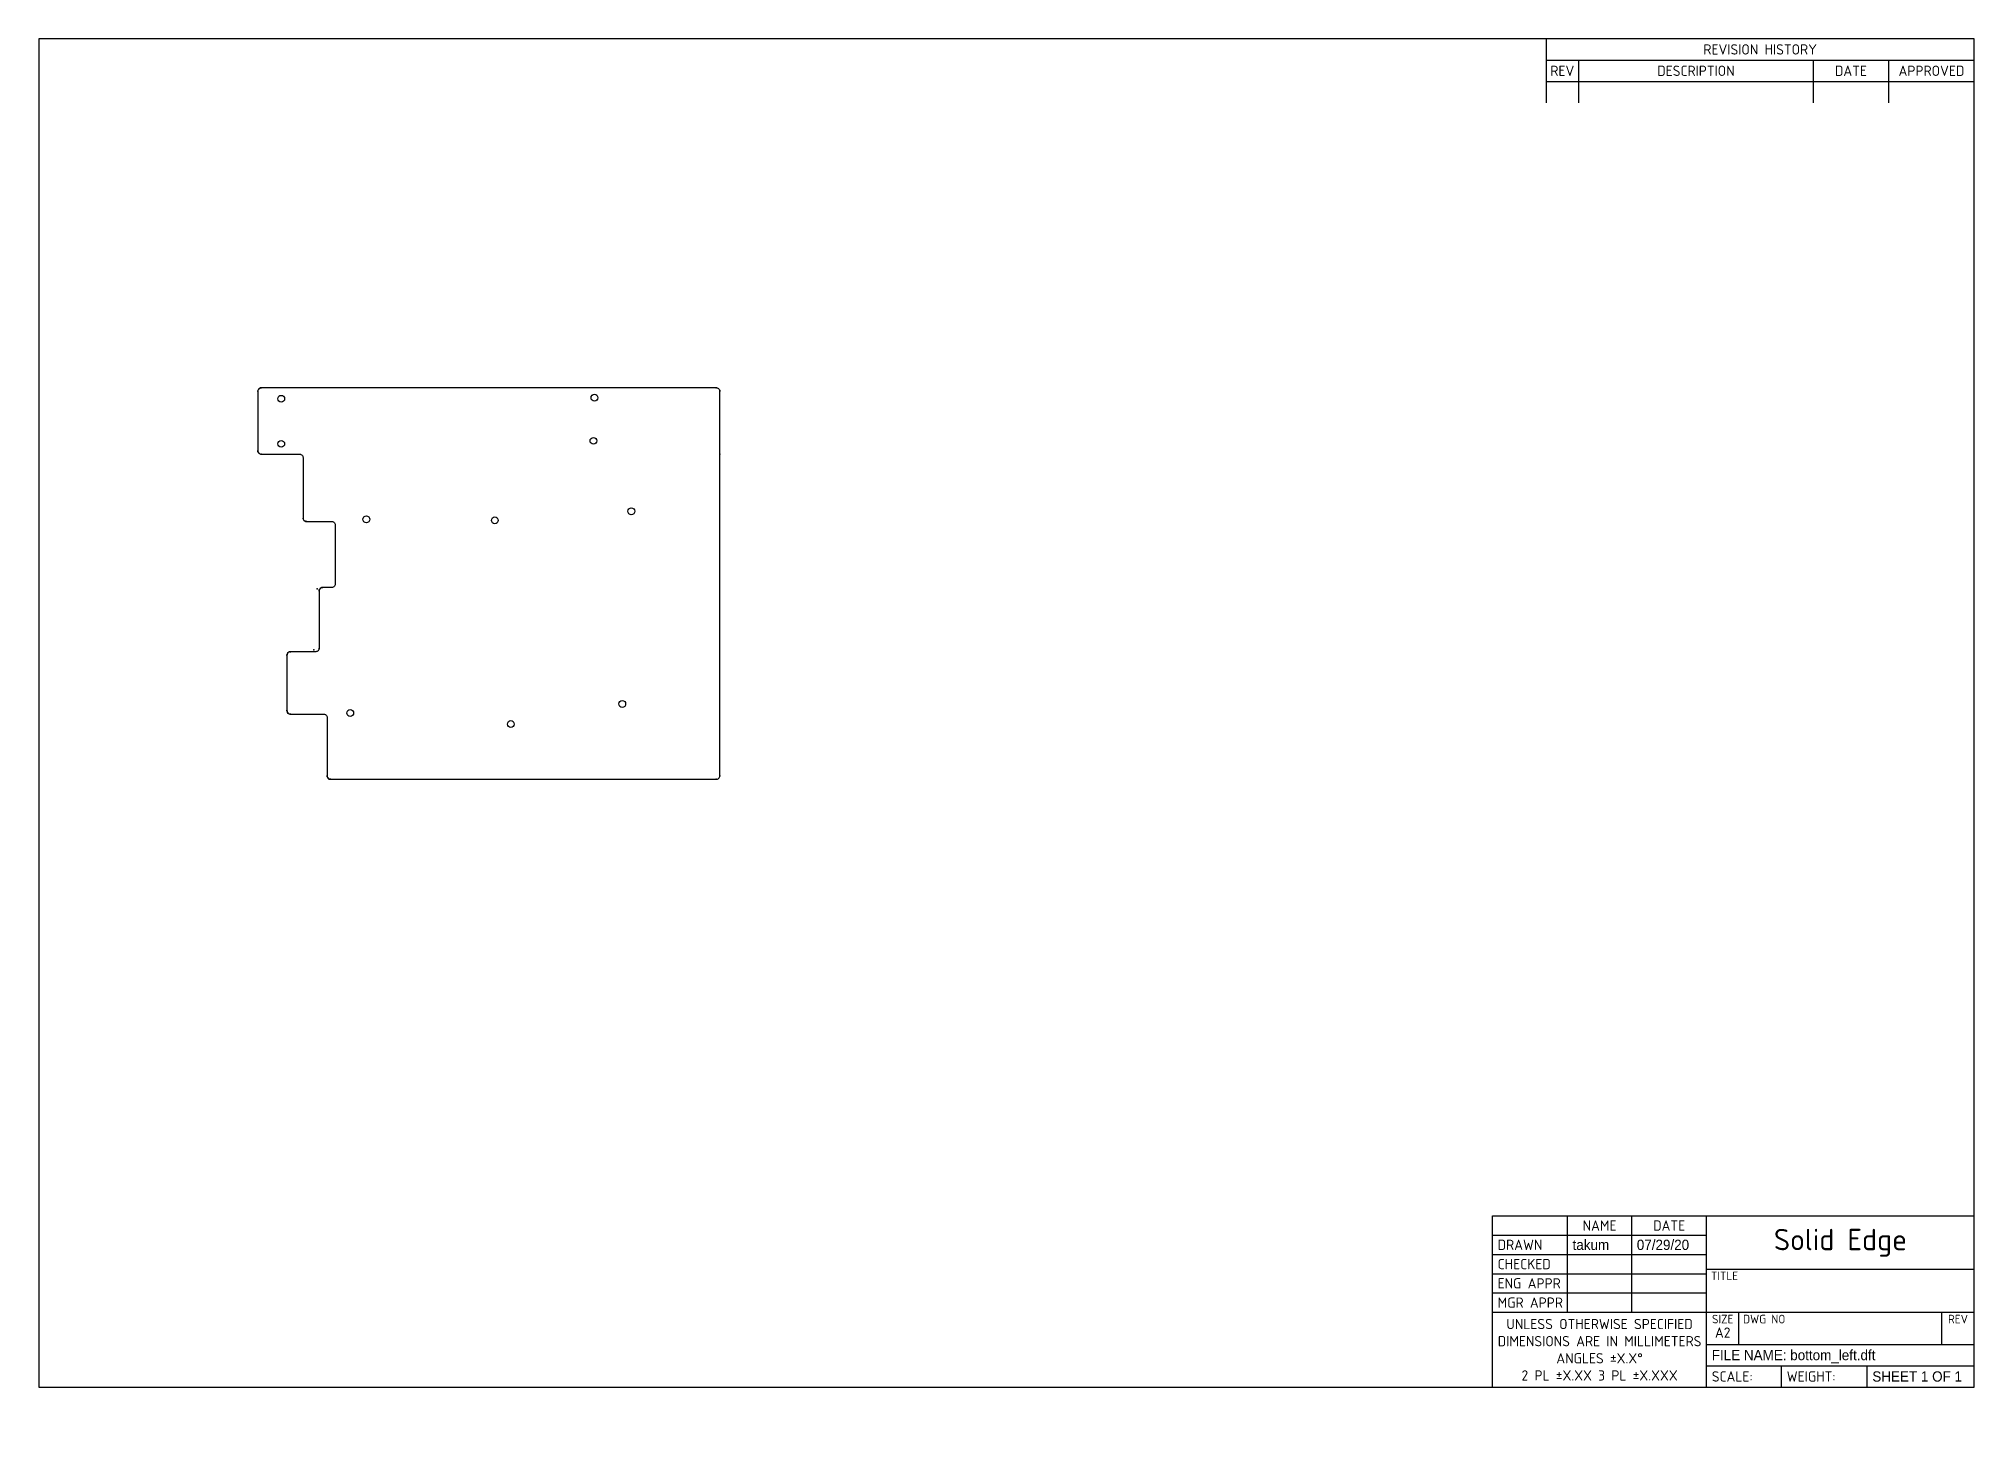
# Model space of a CAD drawing. Header units: millimetres. Extents: x 10 to 584, y -5 to 410.
import ezdxf
from ezdxf.entities.mleader import LeaderData, LeaderLine
from ezdxf.math import Vec2, Vec3

# ---------------------------------------------------------------- set-up
doc = ezdxf.new("R2010")
doc.units = ezdxf.units.MM
doc.layers.add('BLACK', color=7, linetype='Continuous')
doc.layers.add('Default', color=7, linetype='Continuous')

# ---------------------------------------------------------------- blocks, each defined once
blk = doc.blocks.new('SE1')
at = {"layer": 'BLACK', "color": 7, "linetype": 'Continuous'}
for p, q in [((75.01, 305.63), (74.98, 305.43)), ((74.98, 305.43), (74.98, 305.43)), ((74.98, 305.43), (74.98, 305.43)), ((74.98, 305.43), (74.98, 305.42)), ((74.98, 305.42), (74.98, 297.47)), ((75.06, 305.82), (75.01, 305.63)), ((75.01, 305.63), (75.01, 305.63)), ((75.01, 305.63), (75.01, 305.63)), ((75.01, 305.63), (75.01, 305.63)), ((75.07, 305.82), (75.06, 305.82)), ((75.06, 305.82), (75.06, 305.82)), ((75.16, 305.99), (75.07, 305.82)), ((75.07, 305.82), (75.07, 305.82)), ((75.29, 306.15), (75.16, 306)), ((75.16, 306), (75.16, 306)), ((75.16, 306), (75.16, 305.99)), ((75.16, 305.99), (75.16, 305.99)), ((75.44, 306.27), (75.29, 306.15)), ((75.29, 306.15), (75.29, 306.15)), ((75.29, 306.15), (75.29, 306.15)), ((75.29, 306.15), (75.29, 306.15)), ((75.62, 306.37), (75.44, 306.28)), ((75.44, 306.28), (75.44, 306.28)), ((75.44, 306.28), (75.44, 306.27)), ((75.81, 306.43), (75.62, 306.37)), ((75.62, 306.37), (75.62, 306.37)), ((75.62, 306.37), (75.62, 306.37)), ((75.62, 306.37), (75.62, 306.37)), ((76.01, 306.45), (75.81, 306.43)), ((75.81, 306.43), (75.81, 306.43)), ((75.81, 306.43), (75.81, 306.43)), ((210.93, 306.45), (76.01, 306.45)), ((76.01, 306.45), (76.01, 306.45)), ((210.94, 306.45), (210.93, 306.45)), ((211.14, 306.43), (210.94, 306.45)), ((210.94, 306.45), (210.94, 306.45)), ((210.94, 306.45), (210.94, 306.45)), ((210.94, 306.45), (210.94, 306.45)), ((211.33, 306.37), (211.14, 306.43)), ((211.14, 306.43), (211.14, 306.43)), ((211.14, 306.43), (211.14, 306.43)), ((211.14, 306.43), (211.14, 306.43)), ((211.5, 306.27), (211.33, 306.37)), ((211.33, 306.37), (211.33, 306.37)), ((211.33, 306.37), (211.33, 306.37)), ((211.33, 306.37), (211.33, 306.37)), ((211.51, 306.27), (211.5, 306.27)), ((211.66, 306.15), (211.51, 306.27)), ((211.51, 306.27), (211.51, 306.27)), ((211.51, 306.27), (211.51, 306.27)), ((211.66, 306.14), (211.66, 306.15)), ((211.78, 305.99), (211.66, 306.14)), ((211.66, 306.14), (211.66, 306.14)), ((211.66, 306.14), (211.66, 306.14)), ((211.79, 305.99), (211.78, 305.99)), ((211.88, 305.81), (211.79, 305.99)), ((211.79, 305.99), (211.79, 305.99)), ((211.79, 305.99), (211.79, 305.99)), ((211.94, 305.62), (211.88, 305.81)), ((211.88, 305.81), (211.88, 305.81)), ((211.88, 305.81), (211.88, 305.81)), ((211.88, 305.81), (211.88, 305.81)), ((211.96, 305.42), (211.94, 305.62)), ((211.94, 305.62), (211.94, 305.62)), ((211.94, 305.62), (211.94, 305.62)), ((211.96, 191.33), (211.96, 305.42)), ((211.96, 305.42), (211.96, 305.42)), ((74.98, 297.47), (74.98, 287.78)), ((74.98, 287.78), (74.98, 287.78)), ((74.98, 287.78), (74.98, 287.77)), ((74.98, 287.77), (75, 287.58)), ((75, 287.58), (75, 287.58)), ((75, 287.58), (75, 287.58)), ((75, 287.58), (75.06, 287.39)), ((75.06, 287.39), (75.06, 287.39)), ((75.06, 287.39), (75.06, 287.39)), ((75.06, 287.39), (75.06, 287.38)), ((75.06, 287.38), (75.15, 287.21)), ((75.15, 287.21), (75.16, 287.21)), ((75.16, 287.21), (75.16, 287.21)), ((75.16, 287.21), (75.28, 287.06)), ((75.28, 287.06), (75.28, 287.06)), ((75.28, 287.06), (75.28, 287.05)), ((75.28, 287.05), (75.28, 287.05)), ((75.28, 287.05), (75.43, 286.93)), ((75.43, 286.93), (75.43, 286.93)), ((75.43, 286.93), (75.44, 286.93)), ((75.44, 286.93), (75.44, 286.93)), ((75.44, 286.93), (75.61, 286.83)), ((75.61, 286.83), (75.61, 286.83)), ((75.61, 286.83), (75.61, 286.83)), ((75.61, 286.83), (75.61, 286.83)), ((75.61, 286.83), (75.8, 286.77)), ((75.8, 286.77), (75.8, 286.77)), ((75.8, 286.77), (75.8, 286.77)), ((75.8, 286.77), (75.81, 286.77)), ((75.81, 286.77), (76, 286.75)), ((76, 286.75), (76, 286.75)), ((76, 286.75), (76, 286.75)), ((76, 286.75), (76, 286.75)), ((76, 286.75), (76.01, 286.75)), ((76.01, 286.75), (87.4, 286.75)), ((87.4, 286.75), (87.41, 286.75)), ((87.41, 286.75), (87.6, 286.73)), ((87.6, 286.73), (87.78, 286.68)), ((87.78, 286.68), (87.95, 286.58)), ((87.95, 286.58), (88.1, 286.46)), ((88.1, 286.46), (88.22, 286.32)), ((88.22, 286.32), (88.31, 286.15)), ((88.31, 286.15), (88.36, 285.97)), ((88.36, 285.97), (88.38, 285.78)), ((88.38, 285.78), (88.38, 267.83)), ((88.38, 267.83), (88.38, 267.83)), ((88.38, 267.83), (88.38, 267.83)), ((88.38, 267.83), (88.4, 267.64)), ((88.4, 267.64), (88.4, 267.63)), ((88.4, 267.63), (88.4, 267.63)), ((88.4, 267.63), (88.46, 267.45)), ((88.46, 267.45), (88.46, 267.44)), ((88.46, 267.44), (88.46, 267.44)), ((88.46, 267.44), (88.46, 267.44)), ((88.46, 267.44), (88.55, 267.27)), ((88.55, 267.27), (88.55, 267.27)), ((88.55, 267.27), (88.55, 267.27)), ((88.55, 267.27), (88.55, 267.26)), ((88.55, 267.26), (88.67, 267.11)), ((88.67, 267.11), (88.68, 267.11)), ((88.68, 267.11), (88.68, 267.11)), ((88.68, 267.11), (88.68, 267.11)), ((88.68, 267.11), (88.83, 266.99)), ((88.83, 266.99), (88.83, 266.98)), ((88.83, 266.98), (88.83, 266.98)), ((88.83, 266.98), (88.83, 266.98)), ((88.83, 266.98), (89, 266.89)), ((89, 266.89), (89.01, 266.89)), ((89.01, 266.89), (89.01, 266.89)), ((89.01, 266.89), (89.2, 266.83)), ((89.2, 266.83), (89.2, 266.83)), ((89.2, 266.83), (89.2, 266.83)), ((89.2, 266.83), (89.39, 266.81)), ((89.39, 266.81), (89.4, 266.81)), ((89.4, 266.81), (89.4, 266.81)), ((89.4, 266.81), (89.4, 266.81)), ((89.4, 266.81), (96.93, 266.81)), ((96.93, 266.81), (96.93, 266.81)), ((96.93, 266.81), (97.13, 266.79)), ((97.13, 266.79), (97.31, 266.73)), ((97.31, 266.73), (97.47, 266.64)), ((97.47, 266.64), (97.62, 266.52)), ((97.62, 266.52), (97.74, 266.37)), ((97.74, 266.37), (97.83, 266.2)), ((97.83, 266.2), (97.89, 266.02)), ((97.89, 266.02), (97.9, 265.83)), ((97.9, 265.83), (97.9, 248.19)), ((93.44, 246.91), (93.32, 246.76)), ((93.45, 246.92), (93.44, 246.92)), ((93.44, 246.92), (93.44, 246.91)), ((93.6, 247.04), (93.45, 246.92)), ((93.45, 246.92), (93.45, 246.92)), ((93.77, 247.13), (93.6, 247.04)), ((93.6, 247.04), (93.6, 247.04)), ((93.6, 247.04), (93.6, 247.04)), ((93.78, 247.14), (93.77, 247.13)), ((93.96, 247.19), (93.78, 247.14)), ((93.78, 247.14), (93.78, 247.14)), ((93.78, 247.14), (93.78, 247.14)), ((93.97, 247.19), (93.96, 247.19)), ((94.16, 247.21), (93.97, 247.19)), ((93.97, 247.19), (93.97, 247.19)), ((94.17, 247.21), (94.16, 247.21)), ((96.93, 247.21), (94.17, 247.21)), ((97.12, 247.23), (96.93, 247.21)), ((97.3, 247.29), (97.12, 247.23)), ((97.47, 247.38), (97.3, 247.29)), ((97.62, 247.5), (97.47, 247.38)), ((97.74, 247.64), (97.62, 247.5)), ((97.83, 247.81), (97.74, 247.64)), ((97.88, 247.99), (97.83, 247.81)), ((97.9, 248.18), (97.88, 247.99)), ((97.9, 248.19), (97.9, 248.18)), ((92.6, 246.78), (92.6, 246.79)), ((93.16, 246.39), (93.14, 246.2)), ((93.14, 246.2), (93.14, 246.2)), ((93.14, 246.2), (93.14, 246.2)), ((93.14, 246.2), (93.14, 246.19)), ((93.14, 246.19), (93.14, 236.15)), ((93.22, 246.58), (93.16, 246.4)), ((93.16, 246.4), (93.16, 246.39)), ((93.16, 246.39), (93.16, 246.39)), ((93.32, 246.76), (93.22, 246.59)), ((93.22, 246.59), (93.22, 246.58)), ((93.22, 246.58), (93.22, 246.58)), ((93.32, 246.76), (93.32, 246.76)), ((93.32, 246.76), (93.32, 246.76)), ((93.32, 246.76), (93.32, 246.76)), ((93.14, 236.15), (93.14, 229.14)), ((83.64, 227.34), (83.62, 227.15)), ((83.62, 227.15), (83.62, 227.15)), ((83.62, 227.15), (83.62, 227.14)), ((83.62, 227.14), (83.62, 227.14)), ((83.62, 227.14), (83.62, 210.68)), ((83.7, 227.53), (83.64, 227.35)), ((83.64, 227.35), (83.64, 227.34)), ((83.64, 227.34), (83.64, 227.34)), ((83.79, 227.71), (83.7, 227.54)), ((83.7, 227.54), (83.7, 227.54)), ((83.7, 227.54), (83.7, 227.53)), ((83.7, 227.53), (83.7, 227.53)), ((83.92, 227.86), (83.79, 227.71)), ((83.79, 227.71), (83.79, 227.71)), ((83.79, 227.71), (83.79, 227.71)), ((83.79, 227.71), (83.79, 227.71)), ((84.07, 227.99), (83.92, 227.87)), ((83.92, 227.87), (83.92, 227.87)), ((83.92, 227.87), (83.92, 227.86)), ((84.08, 227.99), (84.07, 227.99)), ((84.07, 227.99), (84.07, 227.99)), ((84.25, 228.08), (84.08, 227.99)), ((84.08, 227.99), (84.08, 227.99)), ((84.44, 228.14), (84.25, 228.09)), ((84.25, 228.09), (84.25, 228.09)), ((84.25, 228.09), (84.25, 228.09)), ((84.25, 228.09), (84.25, 228.08)), ((84.64, 228.16), (84.44, 228.14)), ((84.44, 228.14), (84.44, 228.14)), ((84.44, 228.14), (84.44, 228.14)), ((92.17, 228.16), (84.64, 228.16)), ((84.64, 228.16), (84.64, 228.16)), ((91.57, 228.71), (91.57, 228.71)), ((92.36, 228.18), (92.17, 228.16)), ((92.54, 228.24), (92.36, 228.18)), ((92.71, 228.33), (92.54, 228.24)), ((92.85, 228.45), (92.71, 228.33)), ((92.97, 228.59), (92.85, 228.45)), ((93.07, 228.76), (92.97, 228.59)), ((93.12, 228.94), (93.07, 228.76)), ((93.14, 229.13), (93.12, 228.94)), ((93.14, 229.14), (93.14, 229.13)), ((83.62, 210.68), (83.62, 210.68)), ((83.62, 210.68), (83.64, 210.49)), ((83.64, 210.49), (83.64, 210.48)), ((83.64, 210.48), (83.64, 210.48)), ((83.64, 210.48), (83.69, 210.29)), ((83.69, 210.29), (83.69, 210.29)), ((83.69, 210.29), (83.69, 210.29)), ((83.69, 210.29), (83.69, 210.29)), ((83.69, 210.29), (83.79, 210.12)), ((83.79, 210.12), (83.79, 210.12)), ((83.79, 210.12), (83.79, 210.11)), ((83.79, 210.11), (83.91, 209.96)), ((83.91, 209.96), (83.91, 209.96)), ((83.91, 209.96), (83.92, 209.96)), ((83.92, 209.96), (84.07, 209.83)), ((84.07, 209.83), (84.07, 209.83)), ((84.07, 209.83), (84.07, 209.83)), ((84.07, 209.83), (84.24, 209.74)), ((84.24, 209.74), (84.24, 209.74)), ((84.24, 209.74), (84.24, 209.74)), ((84.24, 209.74), (84.25, 209.74)), ((84.25, 209.74), (84.43, 209.68)), ((84.43, 209.68), (84.43, 209.68)), ((84.43, 209.68), (84.44, 209.68)), ((84.44, 209.68), (84.44, 209.68)), ((84.44, 209.68), (84.63, 209.66)), ((84.63, 209.66), (84.63, 209.66)), ((84.63, 209.66), (84.63, 209.66)), ((84.63, 209.66), (84.63, 209.66)), ((84.63, 209.66), (84.64, 209.66)), ((84.64, 209.66), (94.55, 209.66)), ((94.55, 209.66), (94.74, 209.64)), ((94.55, 209.66), (94.55, 209.66)), ((94.74, 209.64), (94.93, 209.58)), ((94.93, 209.58), (95.09, 209.49)), ((95.09, 209.49), (95.24, 209.37)), ((95.24, 209.37), (95.36, 209.22)), ((95.36, 209.22), (95.45, 209.05)), ((95.45, 209.05), (95.5, 208.87)), ((95.5, 208.87), (95.52, 208.68)), ((95.52, 208.68), (95.52, 195.97)), ((95.52, 195.97), (95.52, 191.33)), ((95.52, 191.33), (95.52, 191.33)), ((95.52, 191.33), (95.54, 191.14)), ((95.54, 191.14), (95.54, 191.14)), ((95.54, 191.14), (95.54, 191.13)), ((95.54, 191.13), (95.6, 190.95)), ((95.6, 190.95), (95.6, 190.95)), ((95.6, 190.95), (95.6, 190.94)), ((95.6, 190.94), (95.6, 190.94)), ((95.6, 190.94), (95.69, 190.77)), ((95.69, 190.77), (95.69, 190.77)), ((95.69, 190.77), (95.69, 190.77)), ((95.69, 190.77), (95.7, 190.77)), ((95.7, 190.77), (95.82, 190.61)), ((95.82, 190.61), (95.82, 190.61)), ((95.82, 190.61), (95.82, 190.61)), ((95.82, 190.61), (95.97, 190.49)), ((95.97, 190.49), (95.97, 190.49)), ((95.97, 190.49), (95.97, 190.49)), ((95.97, 190.49), (95.98, 190.48)), ((95.98, 190.48), (96.15, 190.39)), ((96.15, 190.39), (96.15, 190.39)), ((96.15, 190.39), (96.15, 190.39)), ((96.15, 190.39), (96.34, 190.33)), ((96.34, 190.33), (96.34, 190.33)), ((96.34, 190.33), (96.34, 190.33)), ((96.34, 190.33), (96.54, 190.31)), ((96.54, 190.31), (96.54, 190.31)), ((96.54, 190.31), (96.54, 190.31)), ((96.54, 190.31), (96.55, 190.31)), ((96.55, 190.31), (96.55, 190.31)), ((96.55, 190.31), (210.93, 190.31)), ((210.93, 190.31), (211.13, 190.33)), ((210.93, 190.31), (210.93, 190.31)), ((211.13, 190.33), (211.32, 190.39)), ((211.13, 190.33), (211.13, 190.33)), ((211.13, 190.33), (211.13, 190.33)), ((211.13, 190.33), (211.13, 190.33)), ((211.32, 190.39), (211.32, 190.39)), ((211.32, 190.39), (211.32, 190.39)), ((211.32, 190.39), (211.33, 190.39)), ((211.33, 190.39), (211.5, 190.48)), ((211.5, 190.48), (211.65, 190.61)), ((211.5, 190.48), (211.5, 190.48)), ((211.5, 190.48), (211.5, 190.48)), ((211.5, 190.48), (211.5, 190.48)), ((211.65, 190.61), (211.65, 190.61)), ((211.65, 190.61), (211.65, 190.61)), ((211.65, 190.61), (211.66, 190.61)), ((211.66, 190.61), (211.78, 190.76)), ((211.78, 190.76), (211.88, 190.94)), ((211.78, 190.76), (211.78, 190.76)), ((211.78, 190.76), (211.78, 190.76)), ((211.78, 190.76), (211.78, 190.76)), ((211.88, 190.94), (211.94, 191.13)), ((211.88, 190.94), (211.88, 190.94)), ((211.88, 190.94), (211.88, 190.94)), ((211.88, 190.94), (211.88, 190.94)), ((211.94, 191.13), (211.96, 191.33)), ((211.94, 191.13), (211.94, 191.13)), ((211.94, 191.13), (211.94, 191.13)), ((211.94, 191.13), (211.94, 191.13)), ((211.96, 191.33), (211.96, 191.33)), ((211.96, 191.33), (211.96, 191.33)), ((211.96, 191.33), (211.96, 191.33)), ((211.96, 191.33), (211.96, 191.33))]:
    blk.add_line(p, q, dxfattribs=at)
for p in [(74.98, 305.43), (74.98, 305.42), (75.44, 306.28), (75.81, 306.43), (76.01, 306.45), (210.93, 306.45), (211.94, 305.62), (211.96, 305.42), (74.98, 287.77), (75, 287.58), (75.15, 287.21), (76.01, 286.75), (88.4, 267.64), (89, 266.89), (89.2, 266.83), (89.39, 266.81), (89.4, 266.81), (93.6, 247.04), (93.97, 247.19), (94.16, 247.21), (92.6, 246.78), (93.14, 246.2), (93.14, 246.19), (93.16, 246.4), (93.22, 246.59), (83.62, 227.15), (83.62, 227.14), (83.64, 227.35), (83.92, 227.87), (84.44, 228.14), (84.64, 228.16), (91.57, 228.71), (93.14, 229.14), (83.62, 210.68), (83.64, 210.49), (83.79, 210.12), (83.91, 209.96), (84.07, 209.83), (84.64, 209.66), (95.52, 191.33), (95.54, 191.14), (95.82, 190.61), (96.15, 190.39), (96.34, 190.33), (96.54, 190.31), (96.55, 190.31), (96.55, 190.31), (96.55, 190.31), (210.93, 190.31), (211.96, 191.33)]:
    blk.add_point(p, dxfattribs=at)
at = {"layer": 'Default', "color": 7, "linetype": 'Continuous'}
for centre in [(174.8, 303.51), (81.93, 303.21), (81.93, 289.82), (174.5, 290.71), (185.74, 269.81), (107.16, 267.43), (145.26, 267.13), (183.06, 212.66), (102.39, 209.98), (150.02, 206.71)]:
    blk.add_circle(centre, 1, dxfattribs=at)
blk.add_point((211.96, 286.74), dxfattribs=at)
blk.add_point((211.96, 286.74), dxfattribs=at)
blk = doc.blocks.new('SE')
at = {"layer": 'Default'}
blk.add_blockref('SE1', (0, 0), dxfattribs=at)
blk = doc.blocks.new('_DOT')
at = {"color": 0}
blk.add_line((0, 0), (-1, 0), dxfattribs=at)
at = {"color": 0, "const_width": 0.333}
blk.add_lwpolyline([(-0.1665, 0, 1), (0.1665, 0, 1)], format="xyb", close=True, dxfattribs=at)

msp = doc.modelspace()

# ---------------------------------------------------------------- linework, layer by layer
at = {"layer": 'Default', "color": 7, "linetype": 'Continuous'}
for p, q in [((584, 410), (10, 410)), ((10, 410), (10, 10)), ((457, 410), (457, 390.95)), ((584, 10), (584, 410)), ((457, 403.65), (584, 403.65)), ((466.65, 403.65), (466.65, 390.95)), ((536.25, 403.65), (536.25, 390.95)), ((558.6, 403.65), (558.6, 390.95)), ((457, 397.3), (584, 397.3)), ((441.12, 10), (441.12, 60.8)), ((441.12, 60.8), (584, 60.8)), ((463.35, 32.23), (463.35, 60.8)), ((482.4, 32.23), (482.4, 60.8)), ((504.62, 10), (504.62, 60.8)), ((441.12, 55.09), (504.62, 55.09)), ((441.12, 49.37), (504.62, 49.37)), ((441.12, 43.66), (504.62, 43.66)), ((504.62, 45.05), (584, 45.05)), ((441.12, 37.94), (504.62, 37.94)), ((441.12, 32.23), (584, 32.23)), ((514.15, 22.7), (514.15, 32.1)), ((574.35, 22.7), (574.35, 32.1)), ((504.62, 22.7), (584, 22.7)), ((504.62, 16.35), (584, 16.35)), ((526.85, 10), (526.85, 16.35)), ((552.25, 10), (552.25, 16.35)), ((10, 10), (584, 10))]:
    msp.add_line(p, q, dxfattribs=at)

# ---------------------------------------------------------------- block references
msp.add_blockref('SE', (0, 0))

# ---------------------------------------------------------------- texts
at = {"layer": 'Default'}
for s, insert, char_height, width, attachment_point in [('{\\fSolid Edge ISO|b0||i0||c0|p34;\\C7;\\H3.048;\\W1.;REVISION HISTORY}', (520.5, 406.82), 3.048, 127, 5), ('{\\fSolid Edge ISO|b0||i0||c0|p34;\\C7;\\H3.048;\\W1.;REV}', (461.83, 400.48), 3.048, 9.652, 5), ('{\\fSolid Edge ISO|b0||i0||c0|p34;\\C7;\\H3.048;\\W1.;DESCRIPTION}', (501.45, 400.48), 3.048, 69.596, 5), ('{\\fSolid Edge ISO|b0||i0||c0|p34;\\C7;\\H3.048;\\W1.;DATE}', (547.42, 400.48), 3.048, 22.352, 5), ('{\\fSolid Edge ISO|b0||i0||c0|p34;\\C7;\\H3.048;\\W1.;APPROVED}', (571.3, 400.48), 3.048, 25.4, 5), ('{\\fSolid Edge ISO|b0||i0||c0|p34;\\C7;\\H3.048;\\W1.;NAME}', (472.88, 57.94), 3.048, 19.05, 5), ('{\\fSolid Edge ISO|b0||i0||c0|p34;\\C7;\\H3.048;\\W1.;DATE}', (493.51, 57.94), 3.048, 22.225, 5), ('{\\fSolid Edge ISO|b0||i0||c0|p34;\\C7;\\H3.048;\\W1.;DRAWN}', (442.65, 52.23), 3.048, 20.701, 4), ('{\\fSolid Edge ISO|b1||i0||c0|p34;\\C7;\\H6.35;\\W1.;Solid Edge}', (544.31, 52.83), 6.35, 79.375, 5), ('{\\fSolid Edge ISO|b0||i0||c0|p34;\\C7;\\H3.048;\\W1.;CHECKED}', (442.65, 46.51), 3.048, 20.701, 4), ('{\\fSolid Edge ISO|b0||i0||c0|p34;\\C7;\\H3.048;\\W1.;ENG APPR}', (442.65, 40.8), 3.048, 20.701, 4), ('{\\fSolid Edge ISO|b0||i0||c0|p34;\\C7;\\H2.54;\\W1.;TITLE}', (505.89, 44.3), 2.54, 78.105, 1), ('{\\fSolid Edge ISO|b0||i0||c0|p34;\\C7;\\H3.048;\\W1.;MGR APPR}', (442.65, 35.08), 3.048, 20.701, 4), ('{\\fSolid Edge ISO|b0||i0||c0|p34;\\C7;\\H3.048;\\W1.;UNLESS OTHERWISE SPECIFIED\\P}{\\fSolid Edge ISO|b0||i0||c0|p34;\\C7;\\H3.048;\\W1.;DIMENSIONS ARE IN MILLIMETERS\\P}{\\fSolid Edge ISO|b0||i0||c0|p34;\\C7;\\H3.048;\\W1.;ANGLES ±X.X°\\P}{\\fSolid Edge ISO|b0||i0||c0|p34;\\C7;\\H3.048;\\W1.;2 PL ±X.XX 3 PL ±X.XXX}', (472.88, 21.11), 3.048, 63.5, 5), ('{\\fSolid Edge ISO|b0||i0||c0|p34;\\C7;\\H2.54;\\W1.;SIZE}', (509.39, 31.47), 2.54, 9.525, 2), ('{\\fSolid Edge ISO|b0||i0||c0|p34;\\C7;\\H2.54;\\W1.;DWG NO}', (515.42, 31.47), 2.54, 58.928, 1), ('{\\fSolid Edge ISO|b0||i0||c0|p34;\\C7;\\H2.54;\\W1.;REV}', (579.17, 31.47), 2.54, 9.652, 2), ('{\\fSolid Edge ISO|b1||i0||c0|p34;\\C7;\\H3.048;\\W1.;A2}', (509.39, 26.19), 3.048, 9.525, 5), ('{\\fSolid Edge ISO|b0||i0||c0|p34;\\C7;\\H3.048;\\W1.;SCALE:}', (506.15, 13.18), 3.048, 20.701, 4), ('{\\fSolid Edge ISO|b0||i0||c0|p34;\\C7;\\H3.048;\\W1.;WEIGHT:}', (528.37, 13.18), 3.048, 23.876, 4)]:
    msp.add_mtext(s, dxfattribs=dict(at, insert=insert, char_height=char_height, width=width, attachment_point=attachment_point))

# ---------------------------------------------------------------- leaders
at = {"layer": 'Default', "color": 7, "linetype": 'Continuous'}
ml = msp.add_multileader_mtext('Standard', dxfattribs=at)
ml.set_content('{\\pxsm0.9;\\fＭＳ Ｐゴシック|b0||i0||c0|p34;\\W1.;takum\\P}', color=256)
ml.set_leader_properties()
ml.set_arrow_properties(name='DOT')
ml.build(insert=Vec2(0, 0))
ml.multileader.update_dxf_attribs({"leader_type": 0, "dogleg_length": 0, "arrow_head_size": 3.05})
ctx = ml.context
ctx.base_point, ctx.char_height, ctx.arrow_head_size, ctx.landing_gap_size = Vec3(462.87, 52.23), 3.048, 3.05, 1.07
ctx.mtext.insert = Vec3(464.87, 53.75)
ml = msp.add_multileader_mtext('Standard', dxfattribs=at)
ml.set_content('{\\pxsm0.9;\\fＭＳ Ｐゴシック|b0||i0||c0|p34;\\W1.;07/29/20\\P}', color=256)
ml.set_leader_properties()
ml.set_arrow_properties(name='DOT')
ml.build(insert=Vec2(0, 0))
ml.multileader.update_dxf_attribs({"leader_type": 0, "dogleg_length": 0, "arrow_head_size": 3.05})
ctx = ml.context
ctx.base_point, ctx.char_height, ctx.arrow_head_size, ctx.landing_gap_size = Vec3(481.92, 52.16), 3.048, 3.05, 1.07
ctx.mtext.insert = Vec3(483.92, 53.75)
ml = msp.add_multileader_mtext('Standard', dxfattribs=at)
ml.set_content('{\\pxsm0.9;\\fＭＳ Ｐゴシック|b0||i0||c0|p34;\\W1.;FILE NAME: bottom_left.dft\\P}', color=256)
ml.set_leader_properties()
ml.set_arrow_properties(name='DOT')
ml.build(insert=Vec2(0, 0))
ml.multileader.update_dxf_attribs({"leader_type": 0, "dogleg_length": 0, "arrow_head_size": 3.05})
ctx = ml.context
ctx.base_point, ctx.char_height, ctx.arrow_head_size, ctx.landing_gap_size = Vec3(504.15, 19.31), 3.048, 3.05, 1.07
ctx.mtext.insert = Vec3(506.15, 21.05)
ml = msp.add_multileader_mtext('Standard', dxfattribs=at)
ml.set_content('{\\pxsm0.9;\\fＭＳ Ｐゴシック|b0||i0||c0|p34;\\W1.;SHEET 1 OF 1\\P}', color=256)
ml.set_leader_properties()
ml.set_arrow_properties(name='DOT')
ml.build(insert=Vec2(0, 0))
ml.multileader.update_dxf_attribs({"leader_type": 0, "dogleg_length": 0, "arrow_head_size": 3.05})
ctx = ml.context
ctx.base_point, ctx.char_height, ctx.arrow_head_size, ctx.landing_gap_size = Vec3(551.77, 13.18), 3.048, 3.05, 1.07
ctx.mtext.insert = Vec3(553.77, 14.7)

doc.saveas('drawing.dxf')
